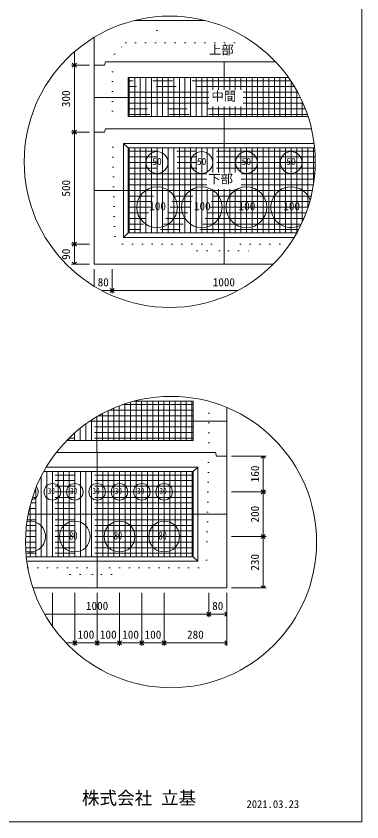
# Model space of a CAD drawing. Units: millimetres, scale not verified. Extents: x -4890 to 18490, y -2287 to 2287.
# Drawn here: x -2944 to -1830, y -1988 to 606 of the extents above; entities that cross this region are included whole.
import ezdxf
from ezdxf.enums import TextEntityAlignment as Align

# ---------------------------------------------------------------- set-up
doc = ezdxf.new("R2010")
doc.units = ezdxf.units.MM
doc.header["$LTSCALE"] = 10
doc.linetypes.add('USER2', pattern=[50.8, 31.75, -6.35, 6.35, -6.35])
doc.linetypes.add('USER5', pattern=[3.185, 0.01, -3.175])
for name, color, linetype, lineweight in [('0-0_0', 1, 'Continuous', 18), ('0-1_Defpoints', 7, 'USER2', 5), ('0-2_waku', 7, 'Continuous', 18), ('0-3_gaikei', 7, 'Continuous', 18), ('0-4_kakure', 7, 'USER5', 18), ('0-5_sunpou', 7, 'Continuous', 5), ('0-7_hole', 7, 'Continuous', 18), ('0-8_uchigawa', 6, 'Continuous', 18), ('0-D_文字１', 7, 'Continuous', 18), ('0-E_コア部分\u3000寸法補助線3', 150, 'USER2', 18), ('0-F_コア部分\u3000寸法補助線2', 150, 'USER2', 18)]:
    doc.layers.add(name, color=color, linetype=linetype, lineweight=lineweight)
doc.styles.add('ＭＳ ゴシック', font='')
doc.styles.get('ＭＳ ゴシック').set_extended_font_data('MS Gothic')

# ---------------------------------------------------------------- blocks, each defined once
blk = doc.blocks.new('_Open90_36')
at = {"layer": '0-5_sunpou'}
blk.add_line((0, 0), (-1, 0), dxfattribs=at)
blk.add_lwpolyline([(-0.5, 0.5), (0, 0), (-0.5, -0.5)], dxfattribs=at)

msp = doc.modelspace()

# ---------------------------------------------------------------- linework, layer by layer
at = {"layer": '0-0_0'}
for p, q in [((-2274.09, 368.39), (-2274.09, 458.56)), ((-2323.08, 343.36), (-2692.3, 343.36)), ((-2028.25, 343.36), (-2212.92, 343.36)), ((-2274.09, 242.56), (-2274.09, 314.49)), ((-2274.09, 102.59), (-2274.09, 242.56)), ((-2691.69, 44.56), (-1989.49, 44.56)), ((-2274.09, -193.04), (-2274.09, 48.69)), ((-2266.82, -698.42), (-2707.58, -698.42)), ((-2683.81, -799.22), (-2683.81, -683.38)), ((-2683.2, -1234.82), (-2683.2, -799.22)), ((-2905.21, -997.22), (-2265.6, -997.22))]:
    msp.add_line(p, q, dxfattribs=at)
at = {"layer": '0-1_Defpoints'}
for p, q in [((-2059.36, 397.36), (-2583.69, 397.36)), ((-2562.09, 282.16), (-2562.09, 408.16)), ((-2490.09, 282.16), (-2490.09, 408.16)), ((-2418.09, 282.16), (-2418.09, 408.16)), ((-2346.09, 282.16), (-2346.09, 408.16)), ((-2202.09, 282.16), (-2202.09, 408.16)), ((-2130.09, 282.16), (-2130.09, 408.16)), ((-2058.09, 282.16), (-2058.09, 395.45)), ((-2005.82, 289.36), (-2583.69, 289.36)), ((-2562.09, -92.24), (-2562.09, 181.36)), ((-2490.09, -92.24), (-2490.09, 181.36)), ((-2418.09, -92.24), (-2418.09, 181.36)), ((-2346.09, -92.24), (-2346.09, 181.36)), ((-2202.09, -92.24), (-2202.09, 181.36)), ((-2130.09, -92.24), (-2130.09, 181.36)), ((-2058.09, -92.24), (-2058.09, 181.36)), ((-1986.09, 63.53), (-1986.09, 181.36)), ((-1980.76, 116.56), (-2583.69, 116.56)), ((-2010.04, -27.44), (-2583.69, -27.44)), ((-2374.21, -644.42), (-2600.18, -644.42)), ((-2539.81, -759.62), (-2539.81, -633.62)), ((-2467.81, -759.62), (-2467.81, -633.62)), ((-2395.81, -759.62), (-2395.81, -633.62)), ((-2611.81, -759.62), (-2611.81, -648.68)), ((-2755.81, -759.62), (-2755.81, -735.82)), ((-2374.21, -752.42), (-2773.61, -752.42)), ((-2827.2, -1134.02), (-2827.2, -860.42)), ((-2755.2, -1134.02), (-2755.2, -860.42)), ((-2611.2, -1134.02), (-2611.2, -860.42)), ((-2539.2, -1134.02), (-2539.2, -860.42)), ((-2467.2, -1134.02), (-2467.2, -860.42)), ((-2395.2, -1134.02), (-2395.2, -860.42)), ((-2373.6, -925.22), (-2885.12, -925.22)), ((-2899.2, -1134.02), (-2899.2, -970.51)), ((-2373.6, -1069.22), (-2913.53, -1069.22))]:
    msp.add_line(p, q, dxfattribs=at)
at = {"layer": '0-2_waku'}
for p in [(-1830, 2287.41), (-4890, -1987.59), (-4890, -1987.59), (-4890, -1987.59), (-4890, -1987.59)]:
    msp.add_line(p, (-1830, -1987.59), dxfattribs=at)
at = {"layer": '0-2_waku', "color": 6, "linetype": 'USER2'}
for p, q in [((-2583.69, 408.16), (-2274.09, 408.16)), ((-2583.69, 408.16), (-2583.69, 282.16)), ((-2066.79, 408.16), (-2274.09, 408.16)), ((-2583.69, 282.16), (-2274.09, 282.16)), ((-2003.41, 282.16), (-2274.09, 282.16)), ((-2374.21, -633.62), (-2565.04, -633.62)), ((-2374.21, -633.62), (-2374.21, -759.62)), ((-2780.78, -759.62), (-2683.81, -759.62)), ((-2374.21, -759.62), (-2683.81, -759.62))]:
    msp.add_line(p, q, dxfattribs=at)
at = {"layer": '0-3_gaikei'}
for p, q in [((-2562.74, 591.76), (-2508.7, 591.76)), ((-2562.74, 591.76), (-2508.7, 591.76)), ((-2562.74, 591.76), (-2508.7, 591.76)), ((-2335.65, 591.76), (-2562.74, 591.76)), ((-2562.7, 591.76), (-2335.65, 591.76)), ((-2562.7, 591.76), (-2335.65, 591.76)), ((-2692.3, 447.76), (-2692.3, 537.78)), ((-2692.3, 447.76), (-2692.3, -193.04)), ((-2659.9, 447.76), (-2692.3, 447.76)), ((-2659.9, 447.76), (-2692.3, 447.76)), ((-2656.3, 458.56), (-2659.9, 447.76)), ((-2274.09, 458.56), (-2655.69, 458.56)), ((-2108.11, 458.56), (-2274.7, 458.56)), ((-2656.3, 242.56), (-2659.9, 231.76)), ((-2274.09, 242.56), (-2655.69, 242.56)), ((-1992.39, 242.56), (-2274.7, 242.56)), ((-2659.9, 231.76), (-2692.3, 231.76)), ((-2659.9, 231.76), (-2692.3, 231.76)), ((-2692.3, -193.04), (-2115.99, -193.04)), ((-2692.3, -193.04), (-2115.99, -193.04)), ((-2692.3, -193.04), (-2115.99, -193.04)), ((-2265.6, -1011.62), (-2265.6, -653.67)), ((-2301.6, -799.22), (-2298, -810.02)), ((-2265.6, -810.02), (-2298, -810.02))]:
    msp.add_line(p, q, dxfattribs=at)
for points in [[(-2301.6, -799.22), (-2683.2, -799.22), (-2815.26, -799.22)], [(-2889.91, -1234.82), (-2265.6, -1234.82), (-2265.6, -810.02)], [(-2880.76, -1234.82), (-2265.6, -1234.82), (-2265.6, -810.02)]]:
    msp.add_lwpolyline(points, dxfattribs=at)
at = {"layer": '0-4_kakure'}
for p, q in [((-2490.7, 591.76), (-2490.7, 603.88)), ((-2490.7, 591.76), (-2490.7, 519.76)), ((-2626.89, 483.76), (-2590.89, 519.76)), ((-2590.89, 519.76), (-2178.61, 519.76)), ((-2626.89, 483.76), (-2634.09, 458.56)), ((-2634.09, 458.56), (-2634.09, 242.56)), ((-2626.65, -103.04), (-2634.09, 242.56)), ((-2626.65, -103.04), (-2600.91, -128.24)), ((-2600.91, -128.24), (-2274.09, -128.24)), ((-2360.49, -149.84), (-2382.09, -128.24)), ((-2062.44, -128.24), (-2274.09, -128.24)), ((-2187.69, -149.84), (-2166.09, -128.24)), ((-2360.49, -149.84), (-2288.49, -149.84)), ((-2288.49, -149.84), (-2285.61, -193.04)), ((-2259.69, -149.84), (-2262.57, -193.04)), ((-2259.69, -149.84), (-2187.69, -149.84)), ((-2323.2, -799.22), (-2323.2, -634.09)), ((-2323.2, -799.22), (-2330.63, -1144.82)), ((-2330.63, -1144.82), (-2356.38, -1170.02)), ((-2906.43, -1170.02), (-2683.2, -1170.02)), ((-2769.6, -1191.62), (-2791.2, -1170.02)), ((-2769.6, -1191.62), (-2697.6, -1191.62)), ((-2697.6, -1191.62), (-2694.72, -1234.82)), ((-2356.38, -1170.02), (-2683.2, -1170.02)), ((-2668.8, -1191.62), (-2671.68, -1234.82)), ((-2668.8, -1191.62), (-2596.8, -1191.62)), ((-2596.8, -1191.62), (-2575.2, -1170.02))]:
    msp.add_line(p, q, dxfattribs=at)
at = {"layer": '0-5_sunpou', "color": 150, "lineweight": 18}
for p, q in [((-2756.61, 490.88), (-2756.61, 460.72)), ((-2708.14, 447.76), (-2765.97, 447.76)), ((-2723.98, 447.76), (-2765.97, 447.76)), ((-2756.61, 434.8), (-2756.61, 244.72)), ((-2708.14, 231.76), (-2765.97, 231.76)), ((-2708.14, 231.76), (-2765.97, 231.76)), ((-2756.61, 218.8), (-2756.61, -115.28)), ((-2708.14, -128.24), (-2765.97, -128.24)), ((-2723.98, -128.24), (-2765.97, -128.24)), ((-2756.61, -141.2), (-2756.61, -180.08)), ((-2708.14, -193.04), (-2765.97, -193.04)), ((-2692.3, -208.88), (-2692.3, -264.09)), ((-2634.7, -208.88), (-2634.7, -286.94)), ((-2634.7, -208.88), (-2634.7, -286.94)), ((-2668.52, -277.58), (-2647.66, -277.58)), ((-2621.74, -277.58), (-2229.88, -277.58)), ((-2249.76, -810.02), (-2138.44, -810.02)), ((-2147.8, -822.98), (-2147.8, -912.26)), ((-2249.76, -925.22), (-2138.44, -925.22)), ((-2249.76, -925.22), (-2138.44, -925.22)), ((-2147.8, -938.18), (-2147.8, -1056.26)), ((-2249.76, -1069.22), (-2138.44, -1069.22)), ((-2249.76, -1069.22), (-2138.44, -1069.22)), ((-2147.8, -1082.18), (-2147.8, -1221.86)), ((-2249.76, -1234.82), (-2138.44, -1234.82)), ((-2827.2, -1250.66), (-2827.2, -1358.47)), ((-2755.2, -1250.66), (-2755.2, -1421.12)), ((-2755.2, -1250.66), (-2755.2, -1421.12)), ((-2683.2, -1250.66), (-2683.2, -1421.12)), ((-2683.2, -1250.66), (-2683.2, -1421.12)), ((-2611.2, -1250.66), (-2611.2, -1421.12)), ((-2611.2, -1250.66), (-2611.2, -1421.12)), ((-2539.2, -1250.66), (-2539.2, -1421.12)), ((-2539.2, -1250.66), (-2539.2, -1421.12)), ((-2467.2, -1250.66), (-2467.2, -1421.12)), ((-2467.2, -1250.66), (-2467.2, -1421.12)), ((-2323.2, -1250.66), (-2323.2, -1328.73)), ((-2323.2, -1250.66), (-2323.2, -1328.73)), ((-2265.6, -1250.66), (-2265.6, -1328.73)), ((-2265.6, -1250.66), (-2265.6, -1421.12)), ((-2852.16, -1319.37), (-2336.16, -1319.37)), ((-2310.24, -1319.37), (-2278.56, -1319.37)), ((-2783.06, -1411.76), (-2768.16, -1411.76)), ((-2742.24, -1411.76), (-2696.16, -1411.76)), ((-2670.24, -1411.76), (-2624.16, -1411.76)), ((-2598.24, -1411.76), (-2552.16, -1411.76)), ((-2526.24, -1411.76), (-2480.16, -1411.76)), ((-2454.24, -1411.76), (-2278.56, -1411.76))]:
    msp.add_line(p, q, dxfattribs=at)
for centre in [(-2449.2, 136.84), (-2444.99, -1086.87)]:
    msp.add_circle(centre, 468.88, dxfattribs=at)
at = {"layer": '0-7_hole'}
for centre, radius in [((-2490.09, 134.56), 35.28), ((-2346.09, 134.56), 35.28), ((-2202.09, 134.56), 35.28), ((-2058.09, 134.56), 35.28), ((-2490.09, -9.44), 65.52), ((-2346.09, -9.44), 65.52), ((-2202.09, -9.44), 65.52), ((-2827.2, -925.22), 26.64), ((-2755.2, -925.22), 26.64), ((-2683.2, -925.22), 26.64), ((-2611.2, -925.22), 26.64), ((-2539.2, -925.22), 26.64), ((-2467.2, -925.22), 26.64), ((-2755.2, -1069.22), 49.68), ((-2611.2, -1069.22), 49.68), ((-2467.2, -1069.22), 49.68)]:
    msp.add_circle(centre, radius, dxfattribs=at)
for centre, radius, start, end in [((-2058.09, -9.44), 65.52, 20.66629, 298.32089), ((-2899.2, -925.22), 26.64, 281.59033, 39.2294), ((-2899.2, -1069.22), 49.68, 253.99064, 101.55918)]:
    msp.add_arc(centre, radius, start, end, dxfattribs=at)
at = {"layer": '0-8_uchigawa'}
for p, q in [((-2598.09, 195.76), (-2583.69, 181.36)), ((-2598.09, -106.64), (-2598.09, 195.76)), ((-2583.69, 181.36), (-2274.09, 181.36)), ((-2583.69, -92.24), (-2583.69, 181.36)), ((-2274.09, 181.36), (-1982.44, 181.36)), ((-2598.09, -106.64), (-2583.69, -92.24)), ((-2583.69, -92.24), (-2040.09, -92.24)), ((-2598.09, -106.64), (-2048.49, -106.64)), ((-2359.2, -1148.42), (-2359.2, -846.02)), ((-2373.6, -1134.02), (-2373.6, -860.42)), ((-2911.49, -1134.02), (-2373.6, -1134.02)), ((-2359.2, -1148.42), (-2373.6, -1134.02)), ((-2909.81, -1148.42), (-2359.2, -1148.42))]:
    msp.add_line(p, q, dxfattribs=at)
for points in [[(-2598.09, 195.76), (-2274.09, 195.76), (-1984.04, 195.76)], [(-2855.56, -860.42), (-2683.2, -860.42), (-2373.6, -860.42), (-2359.2, -846.02)], [(-2847.28, -846.02), (-2683.2, -846.02), (-2359.2, -846.02)]]:
    msp.add_lwpolyline(points, dxfattribs=at)
at = {"layer": '0-E_コア部分\u3000寸法補助線3'}
for p, q in [((-2580.09, 282.16), (-2580.09, 408.16)), ((-2544.09, 282.16), (-2544.09, 408.16)), ((-2508.09, 282.16), (-2508.09, 408.16)), ((-2472.09, 282.16), (-2472.09, 408.16)), ((-2436.09, 282.16), (-2436.09, 408.16)), ((-2400.09, 282.16), (-2400.09, 408.16)), ((-2364.09, 282.16), (-2364.09, 408.16)), ((-2328.09, 282.16), (-2328.09, 408.16)), ((-2292.09, 368.39), (-2292.09, 408.16)), ((-2256.09, 368.39), (-2256.09, 408.16)), ((-2220.09, 368.39), (-2220.09, 408.16)), ((-2184.09, 282.16), (-2184.09, 408.16)), ((-2148.09, 282.16), (-2148.09, 408.16)), ((-2112.09, 282.16), (-2112.09, 408.16)), ((-2076.09, 282.16), (-2076.09, 408.16)), ((-2040.09, 282.16), (-2040.09, 365.92)), ((-2323.08, 361.36), (-2583.69, 361.36)), ((-2037.57, 361.36), (-2212.92, 361.36)), ((-2323.08, 325.36), (-2583.69, 325.36)), ((-2292.09, 282.16), (-2292.09, 314.49)), ((-2256.09, 282.16), (-2256.09, 314.49)), ((-2220.09, 282.16), (-2220.09, 314.49)), ((-2019.89, 325.36), (-2212.92, 325.36)), ((-2004.09, 282.16), (-2004.09, 284.23)), ((-1981.53, 170.56), (-2583.69, 170.56)), ((-2580.09, -92.24), (-2580.09, 181.36)), ((-2544.09, -92.24), (-2544.09, 181.36)), ((-2508.09, -92.24), (-2508.09, 181.36)), ((-2472.09, -92.24), (-2472.09, 181.36)), ((-2436.09, -92.24), (-2436.09, 181.36)), ((-2400.09, -92.24), (-2400.09, 181.36)), ((-2364.09, -92.24), (-2364.09, 181.36)), ((-2328.09, 102.59), (-2328.09, 181.36)), ((-2292.09, 102.59), (-2292.09, 181.36)), ((-2256.09, 102.59), (-2256.09, 181.36)), ((-2220.09, 102.59), (-2220.09, 181.36)), ((-2184.09, -92.24), (-2184.09, 181.36)), ((-2148.09, -92.24), (-2148.09, 181.36)), ((-2112.09, -92.24), (-2112.09, 181.36)), ((-2076.09, -92.24), (-2076.09, 181.36)), ((-2040.09, -92.24), (-2040.09, 181.36)), ((-2004.09, -10.54), (-2004.09, 181.36)), ((-1980.32, 134.56), (-2583.69, 134.56)), ((-2329.71, 98.56), (-2583.69, 98.56)), ((-1981.88, 98.56), (-2219.55, 98.56)), ((-2329.71, 62.56), (-2583.69, 62.56)), ((-1986.24, 62.56), (-2219.55, 62.56)), ((-1993.47, 26.56), (-2583.69, 26.56)), ((-2328.09, -92.24), (-2328.09, 48.69)), ((-2292.09, -92.24), (-2292.09, 48.69)), ((-2256.09, -92.24), (-2256.09, 48.69)), ((-2220.09, -92.24), (-2220.09, 48.69)), ((-2003.72, -9.44), (-2583.69, -9.44)), ((-2017.2, -45.44), (-2583.69, -45.44)), ((-2034.23, -81.44), (-2583.69, -81.44)), ((-2593.81, -759.62), (-2593.81, -642.24)), ((-2557.81, -759.62), (-2557.81, -633.62)), ((-2521.81, -759.62), (-2521.81, -633.62)), ((-2485.81, -759.62), (-2485.81, -633.62)), ((-2449.81, -759.62), (-2449.81, -633.62)), ((-2413.81, -759.62), (-2413.81, -633.62)), ((-2377.81, -759.62), (-2377.81, -633.62)), ((-2665.81, -759.62), (-2665.81, -673.25)), ((-2629.81, -759.62), (-2629.81, -655.96)), ((-2701.81, -759.62), (-2701.81, -694.59)), ((-2374.21, -680.42), (-2678.75, -680.42)), ((-2737.81, -759.62), (-2737.81, -720.67)), ((-2374.21, -716.42), (-2732.41, -716.42)), ((-2773.81, -759.62), (-2773.81, -752.62)), ((-2373.6, -871.22), (-2861.33, -871.22)), ((-2845.2, -1134.02), (-2845.2, -860.42)), ((-2809.2, -1134.02), (-2809.2, -860.42)), ((-2773.2, -1134.02), (-2773.2, -860.42)), ((-2737.2, -1134.02), (-2737.2, -860.42)), ((-2701.2, -1134.02), (-2701.2, -860.42)), ((-2665.2, -1134.02), (-2665.2, -860.42)), ((-2629.2, -1134.02), (-2629.2, -860.42)), ((-2593.2, -1134.02), (-2593.2, -860.42)), ((-2557.2, -1134.02), (-2557.2, -860.42)), ((-2521.2, -1134.02), (-2521.2, -860.42)), ((-2485.2, -1134.02), (-2485.2, -860.42)), ((-2449.2, -1134.02), (-2449.2, -860.42)), ((-2413.2, -1134.02), (-2413.2, -860.42)), ((-2377.2, -1134.02), (-2377.2, -860.42)), ((-2373.6, -907.22), (-2878.08, -907.22)), ((-2881.2, -1134.02), (-2881.2, -914.92)), ((-2373.6, -943.22), (-2891.32, -943.22)), ((-2373.6, -979.22), (-2901.34, -979.22)), ((-2373.6, -1015.22), (-2908.36, -1015.22)), ((-2373.6, -1051.22), (-2912.51, -1051.22)), ((-2373.6, -1087.22), (-2913.86, -1087.22)), ((-2373.6, -1123.22), (-2912.45, -1123.22))]:
    msp.add_line(p, q, dxfattribs=at)
at = {"layer": '0-F_コア部分\u3000寸法補助線2'}
for p, q in [((-2562.09, 282.16), (-2562.09, 408.16)), ((-2526.09, 282.16), (-2526.09, 408.16)), ((-2490.09, 282.16), (-2490.09, 408.16)), ((-2454.09, 282.16), (-2454.09, 408.16)), ((-2382.09, 282.16), (-2382.09, 408.16)), ((-2310.09, 368.39), (-2310.09, 408.16)), ((-2238.09, 368.39), (-2238.09, 408.16)), ((-2166.09, 282.16), (-2166.09, 408.16)), ((-2094.09, 282.16), (-2094.09, 408.16)), ((-2047.91, 379.36), (-2583.69, 379.36)), ((-2310.09, 282.16), (-2310.09, 314.49)), ((-2238.09, 282.16), (-2238.09, 314.49)), ((-2022.09, 282.16), (-2022.09, 330.29)), ((-2012.43, 307.36), (-2583.69, 307.36)), ((-2526.09, -92.24), (-2526.09, 181.36)), ((-2490.09, -92.24), (-2490.09, 181.36)), ((-2454.09, -92.24), (-2454.09, 181.36)), ((-2382.09, -92.24), (-2382.09, 181.36)), ((-2310.09, 102.59), (-2310.09, 181.36)), ((-2238.09, 102.59), (-2238.09, 181.36)), ((-2166.09, -92.24), (-2166.09, 181.36)), ((-2094.09, -92.24), (-2094.09, 181.36)), ((-2022.09, -56.61), (-2022.09, 181.36)), ((-1980.58, 152.56), (-2583.69, 152.56)), ((-2329.71, 80.56), (-2583.69, 80.56)), ((-1983.71, 80.56), (-2219.55, 80.56)), ((-2310.09, -92.24), (-2310.09, 48.69)), ((-2238.09, -92.24), (-2238.09, 48.69)), ((-1998.21, 8.56), (-2583.69, 8.56)), ((-2025.25, -63.44), (-2583.69, -63.44)), ((-2575.81, -759.62), (-2575.81, -636.62)), ((-2503.81, -759.62), (-2503.81, -633.62)), ((-2431.81, -759.62), (-2431.81, -633.62)), ((-2647.81, -759.62), (-2647.81, -664.13)), ((-2374.21, -662.42), (-2644.21, -662.42)), ((-2719.81, -759.62), (-2719.81, -706.98)), ((-2374.21, -734.42), (-2754.22, -734.42)), ((-2863.2, -1134.02), (-2863.2, -874.86)), ((-2791.2, -1134.02), (-2791.2, -860.42)), ((-2719.2, -1134.02), (-2719.2, -860.42)), ((-2647.2, -1134.02), (-2647.2, -860.42)), ((-2575.2, -1134.02), (-2575.2, -860.42)), ((-2503.2, -1134.02), (-2503.2, -860.42)), ((-2431.2, -1134.02), (-2431.2, -860.42)), ((-2373.6, -889.22), (-2870.17, -889.22)), ((-2899.2, -1134.02), (-2899.2, -970.51)), ((-2373.6, -961.22), (-2896.72, -961.22)), ((-2373.6, -1033.22), (-2910.79, -1033.22)), ((-2373.6, -1105.22), (-2913.51, -1105.22))]:
    msp.add_line(p, q, dxfattribs=at)

# ---------------------------------------------------------------- block references
at = {"layer": '0-5_sunpou', "xscale": 12.96, "yscale": 12.96}
for p, rotation in [((-2756.61, 447.76), 270), ((-2756.61, 447.76), 90), ((-2756.61, 231.76), 270), ((-2756.61, 231.76), 90), ((-2756.61, -128.24), 270), ((-2756.61, -128.24), 90), ((-2756.61, -193.04), 270), ((-2634.7, -277.58), 180), ((-2147.8, -810.02), 90), ((-2147.8, -925.22), 270), ((-2147.8, -925.22), 90), ((-2147.8, -1069.22), 270), ((-2147.8, -1069.22), 90), ((-2147.8, -1234.82), 270), ((-2323.2, -1319.37), 180), ((-2755.2, -1411.76), 180), ((-2683.2, -1411.76), 180), ((-2611.2, -1411.76), 180), ((-2539.2, -1411.76), 180), ((-2467.2, -1411.76), 180)]:
    msp.add_blockref('_Open90_36', p, dxfattribs=dict(at, rotation=rotation))
for p in [(-2634.7, -277.58), (-2323.2, -1319.37), (-2265.6, -1319.37), (-2755.2, -1411.76), (-2683.2, -1411.76), (-2611.2, -1411.76), (-2539.2, -1411.76), (-2467.2, -1411.76), (-2265.6, -1411.76)]:
    msp.add_blockref('_Open90_36', p, dxfattribs=at)

# ---------------------------------------------------------------- texts
at = {"layer": '0-5_sunpou', "style": 'ＭＳ ゴシック'}
for s, p in [('300', (-2762.37, 312.76)), ('500', (-2762.37, 24.76)), ('90', (-2762.37, -178.64)), ('160', (-2153.56, -894.62)), ('200', (-2153.56, -1024.22)), ('230', (-2153.56, -1179.02))]:
    msp.add_text(s, height=26.39, rotation=90, dxfattribs=at).set_placement(p, align=Align.BOTTOM_LEFT)
for s, p in [('80', (-2681.5, -271.82)), ('1000', (-2310.7, -271.82)), ('1000', (-2719.2, -1313.61)), ('80', (-2312.4, -1313.61)), ('100', (-2746.2, -1406)), ('100', (-2674.2, -1406)), ('100', (-2602.2, -1406)), ('100', (-2530.2, -1406)), ('280', (-2393.4, -1406))]:
    msp.add_text(s, height=26.39, dxfattribs=at).set_placement(p, align=Align.BOTTOM_LEFT)
at = {"layer": '0-D_文字１', "style": 'ＭＳ ゴシック'}
for s, height, p in [('上部', 29.33, (-2322.89, 474.13)), ('中間', 29.33, (-2315.17, 324.66)), ('50', 22.43, (-2505.63, 119.92)), ('50', 22.43, (-2361.63, 119.92)), ('50', 22.43, (-2217.63, 119.92)), ('50', 22.43, (-2073.63, 119.92)), ('下部', 29.33, (-2325.4, 58.41)), ('100', 26.39, (-2515.25, -26.84)), ('100', 26.39, (-2371.25, -26.84)), ('100', 26.39, (-2227.25, -26.84)), ('100', 26.39, (-2083.25, -26.84)), ('株式会社 立基', 41.57, (-2732.23, -1944.11)), ('2021.03.23', 24.94, (-2201.71, -1950.32))]:
    msp.add_text(s, height=height, dxfattribs=at).set_placement(p, align=Align.BOTTOM_LEFT)
at = {"layer": '0-D_文字１', "style": 'ＭＳ ゴシック', "width": 0.7}
for s, height, p in [('30', 20.19, (-2842.32, -938.57)), ('30', 20.19, (-2770.32, -938.57)), ('30', 20.19, (-2698.32, -938.57)), ('30', 20.19, (-2626.32, -938.57)), ('30', 20.19, (-2554.32, -938.57)), ('30', 20.19, (-2482.32, -938.57)), ('80', 26.39, (-2773.25, -1087)), ('80', 26.39, (-2629.25, -1087)), ('80', 26.39, (-2485.25, -1087))]:
    msp.add_text(s, height=height, dxfattribs=at).set_placement(p, align=Align.BOTTOM_LEFT)

doc.saveas('drawing.dxf')
